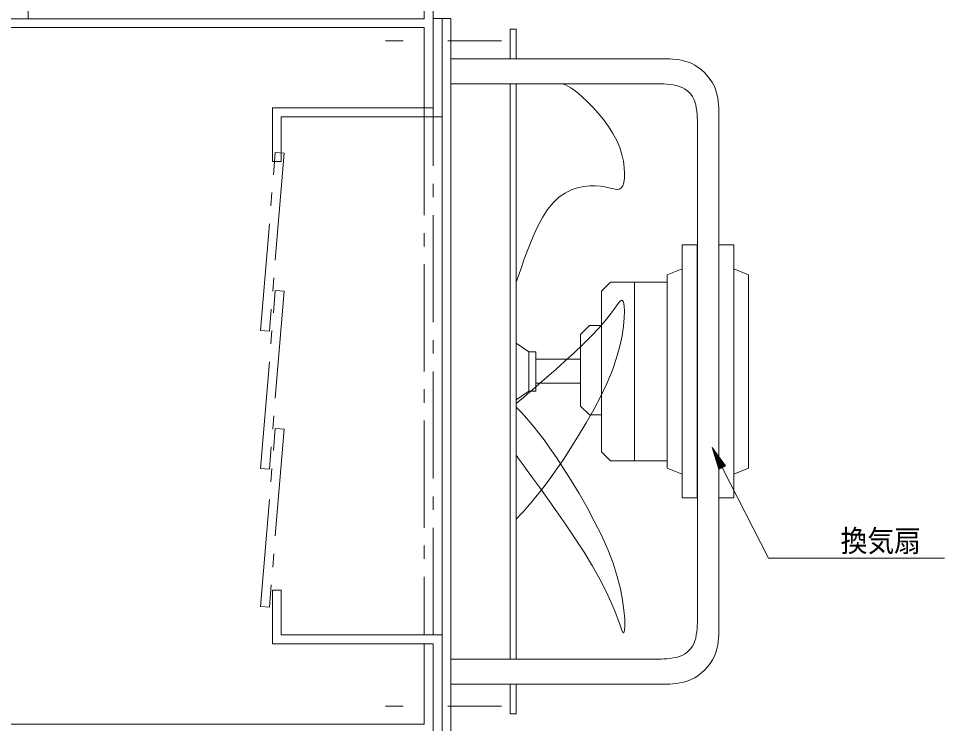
# Model space of a CAD drawing. Units: millimetres, scale not verified. Extents: x -1209 to 1209, y -852 to 852.
# Drawn here: x -964.4 to -653.3, y -502.4 to -265.6 of the extents above; entities that cross this region are included whole.
import ezdxf
from ezdxf.enums import TextEntityAlignment as Align

# ---------------------------------------------------------------- set-up
doc = ezdxf.new("R2010")
doc.units = ezdxf.units.MM
doc.header["$LTSCALE"] = 3
doc.linetypes.add('USER5', pattern=[17.5, 12, -2, 1.5, -2])
doc.linetypes.add('USER7', pattern=[25, 6, -5, 2, -5, 2, -5])
for name, color, linetype, lineweight in [('0-3_0-2SUNPO', 7, 'Continuous', 18), ('0-6_0-5FUKUSIZA', 3, 'Continuous', 18), ('0-8_0-8SASH', 87, 'Continuous', 18)]:
    doc.layers.add(name, color=color, linetype=linetype, lineweight=lineweight)
doc.styles.add('ＭＳ ゴシック', font='')
doc.styles.get('ＭＳ ゴシック').set_extended_font_data('MS Gothic')

msp = doc.modelspace()

# ---------------------------------------------------------------- linework, layer by layer
at = {"layer": '0-3_0-2SUNPO'}
for p, q in [((-731.36, -409.775), (-729.065, -417.024)), ((-726.838, -415.888), (-731.36, -409.775)), ((-731.349, -409.809), (-731.334, -409.809)), ((-731.333, -409.859), (-731.297, -409.859)), ((-731.317, -409.909), (-731.26, -409.909)), ((-731.301, -409.959), (-731.223, -409.959)), ((-731.285, -410.009), (-731.186, -410.009)), ((-731.27, -410.059), (-731.149, -410.059)), ((-731.254, -410.109), (-731.112, -410.109)), ((-731.238, -410.159), (-731.076, -410.159)), ((-731.222, -410.209), (-731.038, -410.209)), ((-731.206, -410.259), (-731.002, -410.259)), ((-731.19, -410.309), (-730.964, -410.309)), ((-731.175, -410.359), (-730.927, -410.359)), ((-731.159, -410.409), (-730.891, -410.409)), ((-731.143, -410.459), (-730.853, -410.459)), ((-731.127, -410.509), (-730.817, -410.509)), ((-731.111, -410.559), (-730.78, -410.559)), ((-731.096, -410.609), (-730.743, -410.609)), ((-731.08, -410.659), (-730.706, -410.659)), ((-731.064, -410.709), (-730.669, -410.709)), ((-731.048, -410.759), (-730.632, -410.759)), ((-731.032, -410.809), (-730.595, -410.809)), ((-731.016, -410.859), (-730.558, -410.859)), ((-731.001, -410.909), (-730.521, -410.909)), ((-730.985, -410.959), (-730.484, -410.959)), ((-730.969, -411.009), (-730.447, -411.009)), ((-730.953, -411.059), (-730.41, -411.059)), ((-730.937, -411.109), (-730.373, -411.109)), ((-730.922, -411.159), (-730.336, -411.159)), ((-730.906, -411.209), (-730.299, -411.209)), ((-730.89, -411.259), (-730.262, -411.259)), ((-730.874, -411.309), (-730.225, -411.309)), ((-730.858, -411.359), (-730.188, -411.359)), ((-730.842, -411.409), (-730.151, -411.409)), ((-730.827, -411.459), (-730.114, -411.459)), ((-730.811, -411.509), (-730.077, -411.509)), ((-730.795, -411.559), (-730.04, -411.559)), ((-730.779, -411.609), (-730.003, -411.609)), ((-730.763, -411.659), (-729.966, -411.659)), ((-730.747, -411.709), (-729.929, -411.709)), ((-730.732, -411.759), (-729.892, -411.759)), ((-730.716, -411.809), (-729.855, -411.809)), ((-730.7, -411.859), (-729.818, -411.859)), ((-730.684, -411.909), (-729.781, -411.909)), ((-730.668, -411.959), (-729.744, -411.959)), ((-730.652, -412.009), (-729.707, -412.009)), ((-730.637, -412.059), (-729.67, -412.059)), ((-730.621, -412.109), (-729.633, -412.109)), ((-730.605, -412.159), (-729.596, -412.159)), ((-730.589, -412.209), (-729.559, -412.209)), ((-730.573, -412.259), (-729.522, -412.259)), ((-730.557, -412.309), (-729.485, -412.309)), ((-730.542, -412.359), (-729.448, -412.359)), ((-730.526, -412.409), (-729.411, -412.409)), ((-730.51, -412.459), (-729.374, -412.459)), ((-730.494, -412.509), (-729.337, -412.509)), ((-730.478, -412.559), (-729.3, -412.559)), ((-730.463, -412.609), (-729.263, -412.609)), ((-730.447, -412.659), (-729.226, -412.659)), ((-730.431, -412.709), (-729.189, -412.709)), ((-730.415, -412.759), (-729.152, -412.759)), ((-730.399, -412.809), (-729.115, -412.809)), ((-730.383, -412.859), (-729.078, -412.859)), ((-730.368, -412.909), (-729.041, -412.909)), ((-730.352, -412.959), (-729.004, -412.959)), ((-730.336, -413.009), (-728.967, -413.009)), ((-730.32, -413.059), (-728.93, -413.059)), ((-730.304, -413.109), (-728.893, -413.109)), ((-730.288, -413.159), (-728.856, -413.159)), ((-730.273, -413.209), (-728.819, -413.209)), ((-730.257, -413.259), (-728.782, -413.259)), ((-730.241, -413.309), (-728.746, -413.309)), ((-730.225, -413.359), (-728.708, -413.359)), ((-730.209, -413.409), (-728.672, -413.409)), ((-730.193, -413.459), (-728.635, -413.459)), ((-730.178, -413.509), (-728.598, -413.509)), ((-730.162, -413.559), (-728.561, -413.559)), ((-730.146, -413.609), (-728.524, -413.609)), ((-730.13, -413.659), (-728.487, -413.659)), ((-730.114, -413.709), (-728.45, -413.709)), ((-730.098, -413.759), (-728.413, -413.759)), ((-730.083, -413.809), (-728.376, -413.809)), ((-730.067, -413.859), (-728.339, -413.859)), ((-730.051, -413.909), (-728.302, -413.909)), ((-730.035, -413.959), (-728.265, -413.959)), ((-730.019, -414.009), (-728.228, -414.009)), ((-730.003, -414.059), (-728.191, -414.059)), ((-729.988, -414.109), (-728.154, -414.109)), ((-729.972, -414.159), (-728.117, -414.159)), ((-729.956, -414.209), (-728.08, -414.209)), ((-729.94, -414.259), (-728.043, -414.259)), ((-729.924, -414.309), (-728.006, -414.309)), ((-729.909, -414.359), (-727.969, -414.359)), ((-729.893, -414.409), (-727.932, -414.409)), ((-729.877, -414.459), (-727.895, -414.459)), ((-729.861, -414.509), (-727.858, -414.509)), ((-729.845, -414.559), (-727.821, -414.559)), ((-729.829, -414.609), (-727.784, -414.609)), ((-729.814, -414.659), (-727.747, -414.659)), ((-729.798, -414.709), (-727.71, -414.709)), ((-729.782, -414.759), (-727.673, -414.759)), ((-729.766, -414.809), (-727.636, -414.809)), ((-729.75, -414.859), (-727.599, -414.859)), ((-729.735, -414.909), (-727.562, -414.909)), ((-729.719, -414.959), (-727.525, -414.959)), ((-729.703, -415.009), (-727.488, -415.009)), ((-729.687, -415.059), (-727.451, -415.059)), ((-729.671, -415.109), (-727.414, -415.109)), ((-729.655, -415.159), (-727.377, -415.159)), ((-729.639, -415.209), (-727.34, -415.209)), ((-729.624, -415.259), (-727.303, -415.259)), ((-729.608, -415.309), (-727.266, -415.309)), ((-729.592, -415.359), (-727.229, -415.359)), ((-729.576, -415.409), (-727.192, -415.409)), ((-729.56, -415.459), (-727.155, -415.459)), ((-729.544, -415.509), (-727.118, -415.509)), ((-729.529, -415.559), (-727.081, -415.559)), ((-729.513, -415.609), (-727.044, -415.609)), ((-729.497, -415.659), (-727.007, -415.659)), ((-729.481, -415.709), (-726.97, -415.709)), ((-729.465, -415.759), (-726.933, -415.759)), ((-729.449, -415.809), (-726.896, -415.809)), ((-729.434, -415.859), (-726.859, -415.859)), ((-729.418, -415.909), (-726.88, -415.909)), ((-729.402, -415.959), (-726.978, -415.959)), ((-729.386, -416.009), (-727.076, -416.009)), ((-729.37, -416.059), (-727.174, -416.059)), ((-729.355, -416.109), (-727.272, -416.109)), ((-729.339, -416.159), (-727.37, -416.159)), ((-729.323, -416.209), (-727.468, -416.209)), ((-729.307, -416.259), (-727.566, -416.259)), ((-729.291, -416.309), (-727.664, -416.309)), ((-729.275, -416.359), (-727.762, -416.359)), ((-729.26, -416.409), (-727.86, -416.409)), ((-729.244, -416.459), (-727.958, -416.459)), ((-729.228, -416.509), (-728.056, -416.509)), ((-729.212, -416.559), (-728.154, -416.559)), ((-729.196, -416.609), (-728.252, -416.609)), ((-729.181, -416.659), (-728.35, -416.659)), ((-729.165, -416.709), (-728.448, -416.709)), ((-729.149, -416.759), (-728.546, -416.759)), ((-729.133, -416.809), (-728.644, -416.809)), ((-729.065, -417.024), (-726.838, -415.888)), ((-727.952, -416.456), (-712.393, -446.957)), ((-729.117, -416.859), (-728.742, -416.859)), ((-729.101, -416.909), (-728.84, -416.909)), ((-729.086, -416.959), (-728.938, -416.959)), ((-729.07, -417.009), (-729.036, -417.009)), ((-712.393, -446.957), (-653.287, -446.957))]:
    msp.add_line(p, q, dxfattribs=at)
at = {"layer": '0-6_0-5FUKUSIZA'}
msp.add_line((-961.118, -256.681), (-961.118, -265.681), dxfattribs=at)
at = {"layer": '0-8_0-8SASH', "color": 7, "linetype": 'USER7'}
for p, q in [((-802.098, -273.13), (-842.098, -273.13)), ((-802.098, -496.68), (-842.098, -496.68))]:
    msp.add_line(p, q, dxfattribs=at)
at = {"layer": '0-8_0-8SASH'}
msp.add_line((-757.44, -414.182), (-757.44, -354.181), dxfattribs=at)
for points in [[(-828.098, -295.681), (-825.098, -295.681), (-825.098, -268.681), (-825.097, -265.681), (-825.097, -229.681), (-828.098, -229.681), (-828.098, -265.681), (-984.097, -265.681), (-987.097, -265.681), (-987.097, -268.681), (-987.097, -295.681), (-984.097, -295.681), (-984.097, -268.681), (-828.098, -268.681)], [(-822.098, -265.631), (-822.098, -295.631), (-822.098, -298.631), (-825.098, -298.631), (-876.098, -298.631), (-876.098, -313.631), (-879.098, -313.631), (-879.098, -298.631), (-879.098, -295.631), (-876.098, -295.631), (-825.098, -295.631), (-825.098, -265.631)], [(-819.098, -505.681), (-819.098, -265.631), (-822.098, -265.631), (-822.098, -505.681)], [(-799.153, -279.156), (-799.153, -269.157), (-797.153, -269.157), (-797.153, -279.156)], [(-799.153, -480.817), (-799.153, -287.546), (-797.153, -287.546), (-797.153, -480.817)], [(-741.419, -341.681), (-741.419, -426.681), (-736.419, -426.681), (-736.419, -341.681)], [(-724.098, -426.681), (-724.098, -341.681), (-729.098, -341.681), (-729.098, -426.681)], [(-746.419, -351.681), (-746.419, -416.681), (-741.419, -418.681), (-741.419, -349.681)], [(-719.098, -416.681), (-719.098, -351.681), (-724.098, -349.681), (-724.098, -418.681)], [(-765.461, -414.182), (-768.461, -411.181), (-768.461, -357.181), (-765.461, -354.181), (-757.44, -354.181), (-746.419, -354.181), (-746.419, -414.182)], [(-772.598, -398.795), (-775.598, -395.795), (-775.598, -371.795), (-772.598, -368.795), (-768.461, -368.795), (-768.461, -398.795)], [(-792.968, -390.773), (-792.968, -377.588), (-797.153, -374.681), (-797.153, -393.681)], [(-792.968, -390.773), (-792.968, -377.588), (-790.529, -377.588), (-790.529, -390.773)], [(-790.529, -388.09), (-790.529, -380.09), (-775.598, -380.09), (-775.598, -388.09)], [(-822.098, -505.681), (-822.098, -475.681), (-822.098, -472.681), (-825.098, -472.681), (-876.098, -472.681), (-876.098, -457.681), (-879.098, -457.681), (-879.098, -472.681), (-879.098, -475.681), (-876.098, -475.681), (-825.098, -475.681), (-825.098, -505.681)], [(-828.098, -475.681), (-825.098, -475.681), (-825.098, -502.681), (-825.097, -505.681), (-825.097, -541.681), (-828.098, -541.681), (-828.098, -505.681), (-984.097, -505.681), (-987.097, -505.681), (-987.097, -502.681), (-987.097, -475.681), (-984.097, -475.681), (-984.097, -502.681), (-828.098, -502.681)], [(-799.153, -499.206), (-799.153, -489.207), (-797.153, -489.207), (-797.153, -499.206)]]:
    msp.add_lwpolyline(points, close=True, dxfattribs=at)
for points in [[(-818.483, -279.156), (-818.916, -279.156), (-819.075, -279.156), (-819.098, -279.156), (-819.098, -279.159), (-819.098, -279.178), (-819.098, -279.23), (-819.098, -279.331), (-819.098, -279.498), (-819.098, -279.746), (-819.098, -280.093), (-819.098, -280.555), (-819.098, -281.139), (-819.098, -281.822), (-819.098, -282.57), (-819.098, -283.351), (-819.098, -284.132), (-819.098, -284.88), (-819.098, -285.563), (-819.098, -286.148), (-819.098, -286.609), (-819.098, -286.956), (-819.098, -287.204), (-819.098, -287.371), (-819.098, -287.472), (-819.098, -287.524), (-819.098, -287.543), (-819.098, -287.546), (-819.076, -287.546), (-818.922, -287.546), (-818.505, -287.546), (-817.693, -287.546), (-816.355, -287.546), (-814.358, -287.546), (-811.571, -287.546), (-807.863, -287.546), (-803.167, -287.546), (-797.682, -287.546), (-791.669, -287.546), (-785.394, -287.546)], [(-729.731, -291.018), (-730.103, -289.751), (-730.598, -288.49), (-731.228, -287.258), (-731.986, -286.07), (-732.856, -284.942), (-733.827, -283.885), (-734.883, -282.915), (-736.012, -282.044), (-737.199, -281.287), (-738.431, -280.656), (-739.692, -280.161), (-740.96, -279.789), (-742.207, -279.523), (-743.41, -279.344), (-744.543, -279.235), (-745.58, -279.18), (-746.495, -279.159), (-747.265, -279.156), (-747.892, -279.156), (-748.507, -279.156), (-749.266, -279.156), (-750.327, -279.156), (-751.85, -279.156), (-753.991, -279.156), (-756.91, -279.156), (-760.765, -279.156), (-765.641, -279.156), (-771.337, -279.156), (-777.581, -279.156), (-784.098, -279.156), (-790.615, -279.156), (-796.858, -279.156), (-802.555, -279.156), (-807.431, -279.156), (-811.282, -279.156), (-814.176, -279.156), (-816.249, -279.156), (-817.639, -279.156), (-818.483, -279.156)], [(-773.195, -293.63), (-774.871, -292.04), (-776.39, -290.711), (-777.704, -289.666), (-778.827, -288.881), (-779.785, -288.319), (-780.605, -287.941), (-781.316, -287.713), (-781.944, -287.595), (-782.517, -287.552), (-783.063, -287.546), (-783.606, -287.546), (-784.16, -287.546), (-784.735, -287.546), (-785.341, -287.546), (-785.991, -287.546), (-786.693, -287.546), (-787.458, -287.546), (-788.298, -287.546), (-789.217, -287.546), (-790.19, -287.546), (-791.189, -287.546), (-792.183, -287.546), (-793.144, -287.546), (-794.041, -287.546), (-794.845, -287.546), (-795.527, -287.546), (-796.064, -287.546), (-796.467, -287.546), (-796.756, -287.546), (-796.95, -287.546), (-797.067, -287.546), (-797.128, -287.546), (-797.15, -287.546), (-797.153, -287.546), (-797.153, -287.568), (-797.153, -287.719), (-797.153, -288.131), (-797.153, -288.934), (-797.153, -290.257)], [(-785.394, -287.546), (-779.118, -287.546), (-773.106, -287.546), (-767.62, -287.546), (-762.925, -287.546), (-759.213, -287.546), (-756.403, -287.546), (-754.344, -287.546), (-752.883, -287.546), (-751.871, -287.546), (-751.154, -287.546), (-750.582, -287.546), (-750.003, -287.546), (-749.296, -287.548), (-748.46, -287.56), (-747.525, -287.592), (-746.519, -287.656), (-745.472, -287.761), (-744.413, -287.917), (-743.371, -288.135), (-742.375, -288.426), (-741.45, -288.797), (-740.602, -289.25), (-739.831, -289.784), (-739.138, -290.397), (-738.525, -291.09), (-737.991, -291.861), (-737.538, -292.709), (-737.167, -293.634), (-736.877, -294.629), (-736.658, -295.671), (-736.502, -296.731), (-736.397, -297.778), (-736.333, -298.784), (-736.301, -299.719), (-736.289, -300.555), (-736.287, -301.262), (-736.287, -301.871), (-736.287, -302.66), (-736.287, -303.965)], [(-797.153, -290.257), (-797.153, -292.231), (-797.153, -294.986), (-797.153, -298.652), (-797.153, -303.294), (-797.153, -308.716), (-797.153, -314.66), (-797.153, -320.864), (-797.153, -327.067), (-797.153, -333.011), (-797.153, -338.433), (-797.153, -343.075), (-797.153, -346.741), (-797.153, -349.496), (-797.153, -351.47), (-797.153, -352.793), (-797.153, -353.596), (-797.153, -354.008), (-797.153, -354.16), (-797.153, -354.181)], [(-731.228, -481.105), (-730.598, -479.873), (-730.103, -478.612), (-729.731, -477.344), (-729.464, -476.097), (-729.285, -474.894), (-729.177, -473.761), (-729.121, -472.725), (-729.101, -471.809), (-729.098, -471.04), (-729.098, -470.379), (-729.098, -469.537), (-729.098, -468.159), (-729.098, -465.893), (-729.098, -462.384), (-729.098, -457.278), (-729.098, -450.223), (-729.098, -440.865), (-729.098, -429.019), (-729.098, -415.18), (-729.098, -400.013), (-729.098, -384.181), (-729.098, -368.35), (-729.098, -353.183), (-729.098, -339.344), (-729.098, -327.498), (-729.098, -318.14), (-729.098, -311.084), (-729.098, -305.979), (-729.098, -302.47), (-729.098, -300.203), (-729.098, -298.826), (-729.098, -297.984), (-729.098, -297.323), (-729.101, -296.554), (-729.121, -295.638), (-729.177, -294.601), (-729.285, -293.469), (-729.464, -292.266), (-729.731, -291.018)], [(-797.153, -354.181), (-795.331, -348.906), (-794.563, -346.701), (-793.628, -344.121), (-792.532, -341.288), (-791.279, -338.321), (-789.873, -335.341), (-788.32, -332.469), (-786.623, -329.824), (-784.787, -327.527), (-782.824, -325.672), (-780.769, -324.239), (-778.664, -323.183), (-776.553, -322.459), (-774.478, -322.022), (-772.481, -321.824), (-770.605, -321.821), (-768.892, -321.968), (-767.376, -322.215), (-766.052, -322.506), (-764.907, -322.78), (-763.928, -322.976), (-763.102, -323.035), (-762.414, -322.896), (-761.853, -322.498), (-761.404, -321.782), (-761.061, -320.705), (-760.84, -319.298), (-760.766, -317.607), (-760.861, -315.681), (-761.149, -313.568), (-761.655, -311.316), (-762.401, -308.973), (-763.41, -306.586), (-764.692, -304.202), (-766.198, -301.86), (-767.865, -299.594), (-769.629, -297.443), (-771.427, -295.443), (-773.195, -293.63)], [(-736.287, -303.965), (-736.287, -306.122), (-736.287, -309.47), (-736.287, -314.346), (-736.287, -321.085), (-736.287, -330.026), (-736.287, -341.344), (-736.287, -354.565), (-736.287, -369.056), (-736.287, -384.182), (-736.287, -399.307), (-736.287, -413.798), (-736.287, -427.019), (-736.287, -438.337), (-736.287, -447.278), (-736.287, -454.018), (-736.287, -458.893), (-736.287, -462.241), (-736.287, -464.399), (-736.287, -465.703), (-736.287, -466.492), (-736.287, -467.102), (-736.289, -467.808), (-736.301, -468.644), (-736.333, -469.579), (-736.397, -470.585), (-736.502, -471.633), (-736.658, -472.692), (-736.877, -473.734), (-737.167, -474.729), (-737.538, -475.654), (-737.991, -476.502), (-738.525, -477.273), (-739.138, -477.966), (-739.831, -478.579), (-740.602, -479.113), (-741.45, -479.566), (-742.375, -479.937), (-743.371, -480.227), (-744.413, -480.446)], [(-797.153, -433.773), (-795.311, -431.803), (-794.533, -430.967), (-793.575, -429.913), (-792.432, -428.609), (-791.097, -427.022), (-789.563, -425.119), (-787.825, -422.868), (-785.874, -420.236), (-783.706, -417.189), (-781.327, -413.715), (-778.801, -409.876), (-776.204, -405.752), (-773.614, -401.426), (-771.108, -396.978), (-768.763, -392.49), (-766.655, -388.043), (-764.862, -383.719), (-763.442, -379.594), (-762.374, -375.726), (-761.618, -372.168), (-761.135, -368.974), (-760.884, -366.197), (-760.826, -363.889), (-760.922, -362.105), (-761.13, -360.897), (-761.426, -360.301), (-761.841, -360.285), (-762.421, -360.8), (-763.211, -361.796), (-764.257, -363.223), (-765.605, -365.032), (-767.3, -367.174), (-769.389, -369.598), (-771.889, -372.25), (-774.71, -375.051), (-777.733, -377.919), (-780.84, -380.769), (-783.913, -383.518), (-786.834, -386.083)], [(-786.834, -386.083), (-789.484, -388.379), (-791.746, -390.324), (-793.531, -391.857), (-794.872, -393.008), (-795.833, -393.834), (-796.477, -394.387), (-796.868, -394.722), (-797.069, -394.895), (-797.143, -394.958), (-797.153, -394.967), (-797.153, -394.98), (-797.153, -395.068), (-797.153, -395.308), (-797.153, -395.776), (-797.153, -396.546), (-797.153, -397.696), (-797.153, -399.3), (-797.153, -401.435), (-797.153, -404.138), (-797.153, -407.296), (-797.153, -410.757), (-797.153, -414.37), (-797.153, -417.983), (-797.153, -421.444), (-797.153, -424.602), (-797.153, -427.305), (-797.153, -429.44), (-797.153, -431.044), (-797.153, -432.194), (-797.153, -432.964), (-797.153, -433.432), (-797.153, -433.672), (-797.153, -433.76), (-797.153, -433.773)], [(-797.153, -396.143), (-795.311, -398.113), (-794.533, -398.95), (-793.575, -400.009), (-792.429, -401.328), (-791.09, -402.943), (-789.55, -404.892), (-787.801, -407.212), (-785.837, -409.941), (-783.65, -413.116), (-781.248, -416.753), (-778.696, -420.789), (-776.071, -425.138), (-773.454, -429.715), (-770.923, -434.434), (-768.558, -439.212), (-766.437, -443.962), (-764.64, -448.6), (-763.224, -453.042), (-762.168, -457.207), (-761.429, -461.016), (-760.963, -464.389), (-760.729, -467.248), (-760.682, -469.512), (-760.781, -471.104), (-760.982, -471.943), (-761.258, -471.973), (-761.643, -471.231), (-762.187, -469.78), (-762.939, -467.678), (-763.949, -464.987), (-765.266, -461.767), (-766.94, -458.08), (-769.021, -453.985), (-771.529, -449.556), (-774.372, -444.912), (-777.427, -440.186), (-780.575, -435.508), (-783.693, -431.011), (-786.66, -426.827)], [(-786.66, -426.827), (-789.354, -423.086), (-791.654, -419.923), (-793.469, -417.43), (-794.833, -415.557), (-795.811, -414.215), (-796.466, -413.315), (-796.863, -412.769), (-797.067, -412.489), (-797.142, -412.386), (-797.153, -412.371), (-797.153, -412.366), (-797.153, -412.329), (-797.153, -412.228), (-797.153, -412.033), (-797.153, -411.711), (-797.153, -411.23), (-797.153, -410.559), (-797.153, -409.666), (-797.153, -408.536), (-797.153, -407.215), (-797.153, -405.768), (-797.153, -404.257), (-797.153, -402.746), (-797.153, -401.299), (-797.153, -399.978), (-797.153, -398.848), (-797.153, -397.955), (-797.153, -397.284), (-797.153, -396.803), (-797.153, -396.481), (-797.153, -396.286), (-797.153, -396.185), (-797.153, -396.148), (-797.153, -396.143)], [(-744.413, -480.446), (-745.472, -480.602), (-746.519, -480.707), (-747.525, -480.771), (-748.46, -480.803), (-749.296, -480.815), (-750.003, -480.817), (-750.582, -480.817), (-751.154, -480.817), (-751.871, -480.817), (-752.883, -480.817), (-754.344, -480.817), (-756.403, -480.817), (-759.213, -480.817), (-762.925, -480.817), (-767.62, -480.817), (-773.106, -480.817), (-779.118, -480.817), (-785.394, -480.817), (-791.669, -480.817), (-797.682, -480.817), (-803.167, -480.817), (-807.863, -480.817), (-811.571, -480.817), (-814.358, -480.817), (-816.355, -480.817), (-817.693, -480.817), (-818.505, -480.817), (-818.922, -480.817), (-819.076, -480.817), (-819.098, -480.817), (-819.098, -480.82), (-819.098, -480.839), (-819.098, -480.891), (-819.098, -480.992), (-819.098, -481.158), (-819.098, -481.407), (-819.098, -481.754), (-819.098, -482.215), (-819.098, -482.8)], [(-819.098, -489.207), (-819.075, -489.207), (-818.916, -489.207), (-818.483, -489.207), (-817.639, -489.207), (-816.249, -489.207), (-814.176, -489.207), (-811.282, -489.207), (-807.431, -489.207), (-802.555, -489.207), (-796.858, -489.207), (-790.615, -489.207), (-784.098, -489.207), (-777.581, -489.207), (-771.337, -489.207), (-765.641, -489.207), (-760.765, -489.207), (-756.91, -489.207), (-753.991, -489.207), (-751.85, -489.207), (-750.327, -489.207), (-749.266, -489.207), (-748.507, -489.207), (-747.892, -489.207), (-747.265, -489.207), (-746.495, -489.204), (-745.58, -489.183), (-744.543, -489.127), (-743.41, -489.019), (-742.207, -488.84), (-740.96, -488.574), (-739.692, -488.202), (-738.431, -487.707), (-737.199, -487.076), (-736.012, -486.318), (-734.883, -485.448), (-733.827, -484.477), (-732.856, -483.421), (-731.986, -482.292), (-731.228, -481.105)], [(-819.098, -482.8), (-819.098, -483.482), (-819.098, -484.231), (-819.098, -485.012), (-819.098, -485.793), (-819.098, -486.541), (-819.098, -487.224), (-819.098, -487.808), (-819.098, -488.27), (-819.098, -488.617), (-819.098, -488.865), (-819.098, -489.032), (-819.098, -489.133), (-819.098, -489.185), (-819.098, -489.204), (-819.098, -489.207)]]:
    msp.add_lwpolyline(points, dxfattribs=at)
at = {"layer": '0-8_0-8SASH', "linetype": 'USER5'}
for points in [[(-825.098, -472.665), (-825.098, -295.681), (-828.098, -295.681), (-828.098, -472.665)], [(-883.082, -370.441), (-878.106, -310.647), (-875.116, -310.896), (-880.092, -370.689)], [(-883.082, -416.778), (-878.106, -356.985), (-875.116, -357.233), (-880.092, -417.027)], [(-883.082, -463.115), (-878.106, -403.322), (-875.116, -403.57), (-880.092, -463.363)]]:
    msp.add_lwpolyline(points, close=True, dxfattribs=at)

# ---------------------------------------------------------------- texts
at = {"layer": '0-3_0-2SUNPO', "style": 'ＭＳ ゴシック', "width": 0.9}
msp.add_text('換気扇', height=7.326, dxfattribs=at).set_placement((-688.173, -446.957), align=Align.BOTTOM_LEFT)

doc.saveas('drawing.dxf')
